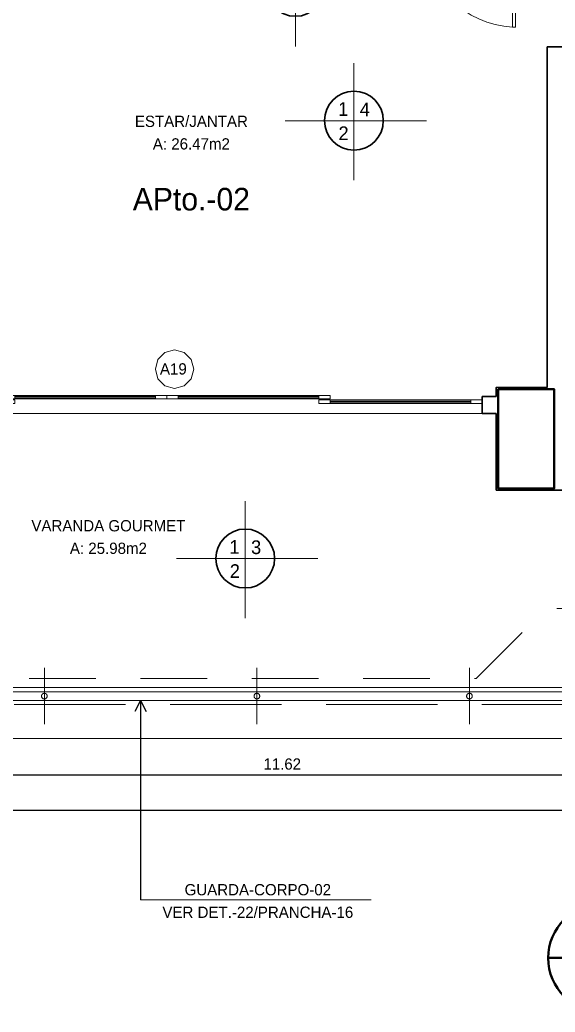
# Model space of a CAD drawing. Header units: metres. Extents: x 2.9 to 62.3, y 8 to 50.1.
# Drawn here: x 35.17 to 39.93, y 29.95 to 38.75 of the extents above; entities that cross this region are included whole.
import ezdxf
from ezdxf.enums import TextEntityAlignment as Align

# ---------------------------------------------------------------- set-up
doc = ezdxf.new("R2010")
doc.units = ezdxf.units.M
doc.header["$MEASUREMENT"] = 0
for name, pattern in [('DGN Style 2', [0.98853, 0.593118, -0.395412]), ('DGN Style 3', [1.383942, 0.98853, -0.395412]), ('DGN Style 4', [1.582636, 0.790824, -0.395412, 0.00098853, -0.395412])]:
    doc.linetypes.add(name, pattern=pattern)
doc.layers.get('Defpoints').update_dxf_attribs({"lineweight": 0})
for name, color, linetype, lineweight in [('00-EDIFICACOES TÉRREO', 7, 'Continuous', 0), ('CORNIJAS_VAR NA PLANTA PTIPO 1', 7, 'Continuous', 0), ('Level 1', 7, 'Continuous', 0), ('Level 11-1', 7, 'Continuous', 0), ('Level 12', 7, 'Continuous', 0), ('Level 14', 7, 'Continuous', 0), ('Level 24-1', 7, 'Continuous', 0), ('Level 3', 7, 'Continuous', 0), ('Level 43', 7, 'Continuous', 0), ('Level 44', 7, 'Continuous', 0), ('Level 50', 7, 'Continuous', 0), ('Level 7', 7, 'Continuous', 0), ('Level 8', 7, 'Continuous', 0)]:
    doc.layers.add(name, color=color, linetype=linetype, lineweight=lineweight)
doc.styles.add('Style-INTL_ENGINEERING', font='INTL_ENGINEERING.shx')
doc.dimstyles.get("Standard").update_dxf_attribs({"dimtxt": 0.18, "dimasz": 0.18, "dimexe": 0.18, "dimexo": 0.0625, "dimgap": 0.09, "dimtad": 0, "dimtih": 1, "dimtoh": 1, "dimdec": 4, "dimzin": 1, "dimdsep": 46, "dimtxsty": 'Standard', "dimcen": 0, "dimadec": 0, "dimazin": 0, "dimtfac": 1, "dimtdec": 4, "dimtofl": 0, "dimtmove": 0, "dimatfit": 3, "dimfxl": 0, "dimtolj": 1, "dimtzin": 1, "dimarcsym": 0})

# ---------------------------------------------------------------- blocks, each defined once
blk = doc.blocks.new('_Oblique')
at = {"color": 0, "linetype": 'ByBlock', "lineweight": -2}
blk.add_line((0.5, 0.5), (-0.5, -0.5), dxfattribs=at)
blk = doc.blocks.new('*D240')
at = {"layer": 'Defpoints', "color": 0, "linetype": 'Continuous', "lineweight": 0}
for p in [(10.37455, 32.90904), (50.62455, 32.90904), (10.37455, 31.74023)]:
    blk.add_point(p, dxfattribs=at)
at = {"layer": 'Level 43', "color": 2, "linetype": 'Continuous', "lineweight": 0}
for p, q in [((10.37455, 32.85954), (10.37455, 31.69073)), ((50.62455, 32.85954), (50.62455, 31.69073))]:
    blk.add_line(p, q, dxfattribs=at)
at = {"layer": 'Level 43', "color": 0, "linetype": 'Continuous', "lineweight": -2}
blk.add_line((50.62455, 31.74023), (10.37455, 31.74023), dxfattribs=at)
at = {"layer": 'Level 43', "color": 0, "linetype": 'Continuous', "lineweight": -2, "xscale": 0.0995, "yscale": 0.0995, "zscale": 0.0995, "rotation": 180}
blk.add_blockref('_Oblique', (10.37455, 31.74023), dxfattribs=at)
at = {"layer": 'Level 43', "color": 0, "linetype": 'Continuous', "lineweight": -2, "xscale": 0.0995, "yscale": 0.0995, "zscale": 0.0995}
blk.add_blockref('_Oblique', (50.62455, 31.74023), dxfattribs=at)
at = {"layer": 'Level 43', "color": 0, "linetype": 'Continuous', "lineweight": 0, "insert": (30.49955, 31.83948), "char_height": 0.0995, "attachment_point": 5, "style": 'Style-INTL_ENGINEERING'}
blk.add_mtext('40.25', dxfattribs=at)
blk = doc.blocks.new('INDESP')
at = {"layer": 'Level 3', "color": 131, "linetype": 'Continuous', "lineweight": 0}
for p, q in [((0.01506, -0.01302), (0.01507, 0.01257)), ((0.00001, 0), (0.03099, 0))]:
    blk.add_line(p, q, dxfattribs=at)
at = {"layer": 'Level 3', "color": 131, "linetype": 'Continuous', "lineweight": 13}
blk.add_line((0.0221, 0), (0.02213, 0.00002), dxfattribs=at)
at = {"layer": 'Level 3', "color": 131, "linetype": 'Continuous', "lineweight": 30}
blk.add_circle((0.01505, 0.00001), 0.00645, dxfattribs=at)
at = {"layer": 'Level 3', "color": 131, "linetype": 'Continuous', "lineweight": 30, "style": 'Style-INTL_ENGINEERING'}
for s, p in [('1', (0.01159, 0.00105)), ('4', (0.01633, 0.00098)), ('2', (0.01167, -0.00425))]:
    blk.add_text(s, height=0.003, rotation=0, dxfattribs=at).set_placement(p)
blk = doc.blocks.new('*D337')
at = {"layer": 'Defpoints', "color": 0, "linetype": 'Continuous', "lineweight": 0}
for p in [(31.6938, 32.8283), (43.3151, 32.3783), (31.6938, 32.0512)]:
    blk.add_point(p, dxfattribs=at)
at = {"layer": 'Level 43', "color": 2, "linetype": 'Continuous', "lineweight": 0}
for p, q in [((31.6938, 32.7788), (31.6938, 32.0017)), ((43.3151, 32.3288), (43.3151, 32.0017))]:
    blk.add_line(p, q, dxfattribs=at)
at = {"layer": 'Level 43', "color": 0, "linetype": 'Continuous', "lineweight": -2}
blk.add_line((43.3151, 32.0512), (31.6938, 32.0512), dxfattribs=at)
at = {"layer": 'Level 43', "color": 0, "linetype": 'Continuous', "lineweight": -2, "xscale": 0.0995, "yscale": 0.0995, "zscale": 0.0995, "rotation": 180}
blk.add_blockref('_Oblique', (31.6938, 32.0512), dxfattribs=at)
at = {"layer": 'Level 43', "color": 0, "linetype": 'Continuous', "lineweight": -2, "xscale": 0.0995, "yscale": 0.0995, "zscale": 0.0995}
blk.add_blockref('_Oblique', (43.3151, 32.0512), dxfattribs=at)
at = {"layer": 'Level 43', "color": 0, "linetype": 'Continuous', "lineweight": 0, "insert": (37.5044, 32.1505), "char_height": 0.0995, "attachment_point": 5, "style": 'Style-INTL_ENGINEERING'}
blk.add_mtext('11.62', dxfattribs=at)
blk = doc.blocks.new('*U420')
at = {"layer": '00-EDIFICACOES TÉRREO', "color": 4, "linetype": 'Continuous', "lineweight": 0, "flags": 128}
blk.add_lwpolyline([(0.00342, 0), (0.00294, 0.00172), (0.00172, 0.00296), (0, 0.00342), (-0.00171, 0.00296), (-0.00296, 0.00172), (-0.00341, 0), (-0.00294, -0.00171), (-0.00172, -0.00295), (-0.00001, -0.00341), (0.00173, -0.00294), (0.00295, -0.00171)], close=True, dxfattribs=at)
at = {"layer": '00-EDIFICACOES TÉRREO', "color": 4, "linetype": 'Continuous', "lineweight": 0, "style": 'Style-INTL_ENGINEERING'}
blk.add_text('A19', height=0.001999, rotation=359.9999, dxfattribs=at).set_placement((-0.00259, -0.00093))
blk = doc.blocks.new('TerminatorOpen')
at = {"color": 0, "linetype": 'ByBlock', "lineweight": -2}
for q in [(-1, 0.5), (-1, 0), (-1, -0.5)]:
    blk.add_line((0, 0), q, dxfattribs=at)
blk = doc.blocks.new('INDESP_6')
at = {"layer": 'Level 3', "color": 131, "linetype": 'Continuous', "lineweight": 0}
for p, q in [((0.01506, -0.01302), (0.01507, 0.01257)), ((0.00001, 0), (0.03099, 0))]:
    blk.add_line(p, q, dxfattribs=at)
at = {"layer": 'Level 3', "color": 131, "linetype": 'Continuous', "lineweight": 13}
blk.add_line((0.0221, 0), (0.02213, 0.00002), dxfattribs=at)
at = {"layer": 'Level 3', "color": 131, "linetype": 'Continuous', "lineweight": 30}
blk.add_circle((0.01505, 0.00001), 0.00645, dxfattribs=at)
at = {"layer": 'Level 3', "color": 131, "linetype": 'Continuous', "lineweight": 30, "style": 'Style-INTL_ENGINEERING'}
for s, p in [('1', (0.01159, 0.00105)), ('3', (0.01633, 0.00098)), ('2', (0.01167, -0.00425))]:
    blk.add_text(s, height=0.003, rotation=0, dxfattribs=at).set_placement(p)
blk = doc.blocks.new('INDESP_4')
at = {"layer": 'Level 3', "color": 131, "linetype": 'Continuous', "lineweight": 0}
for p, q in [((0.01506, -0.01302), (0.01507, 0.01257)), ((0.00001, 0), (0.03099, 0))]:
    blk.add_line(p, q, dxfattribs=at)
at = {"layer": 'Level 3', "color": 131, "linetype": 'Continuous', "lineweight": 13}
blk.add_line((0.0221, 0), (0.02213, 0.00002), dxfattribs=at)
at = {"layer": 'Level 3', "color": 131, "linetype": 'Continuous', "lineweight": 30}
blk.add_circle((0.01505, 0.00001), 0.00645, dxfattribs=at)
at = {"layer": 'Level 3', "color": 131, "linetype": 'Continuous', "lineweight": 30, "style": 'Style-INTL_ENGINEERING'}
for p in [(0.01159, 0.00105), (0.01633, 0.00098), (0.01167, -0.00425)]:
    blk.add_text('2', height=0.003, rotation=0, dxfattribs=at).set_placement(p)
blk = doc.blocks.new('PM320')
at = {"layer": 'Level 14', "color": 7, "linetype": 'Continuous', "lineweight": 13, "flags": 128}
for points in [[(1.35, 0.01), (1.45, 0.01), (1.45, -0.0201), (1.35, -0.02)], [(1.45, 0.01), (2.7, 0.01), (2.7, 0), (1.45, -0.0001)], [(2.7, 0.01), (2.8, 0.01), (2.8, -0.02), (2.7, -0.02)], [(2.9, 0.0099), (2.8, 0.01), (2.8, -0.02), (2.9, -0.0201)], [(4.15, 0.01), (2.9, 0.01), (2.9, -0.0001), (4.15, -0.0001)], [(4.25, 0.01), (4.15, 0.01), (4.15, -0.02), (4.25, -0.02)], [(0.0999, -0.06), (0, -0.06), (-0.0001, -0.03), (0.1, -0.03)], [(0.1, -0.03), (1.35, -0.03), (1.35, -0.04), (0.0999, -0.04)], [(1.35, -0.05), (0.0999, -0.05), (0.0999, -0.06), (1.35, -0.06)], [(1.35, -0.06), (1.45, -0.06), (1.45, -0.03), (1.35, -0.03)], [(1.4505, -0.01), (2.7, -0.01), (2.7, -0.02), (1.4506, -0.02)], [(4.1495, -0.01), (2.9, -0.01), (2.9, -0.0201), (4.1495, -0.02)], [(4.25, -0.06), (4.15, -0.06), (4.15, -0.03), (4.25, -0.03)], [(5.5, -0.0301), (4.25, -0.0301), (4.25, -0.04), (5.5, -0.0401)], [(4.25, -0.05), (5.5, -0.0501), (5.5, -0.0601), (4.25, -0.06)], [(5.5, -0.0601), (5.6, -0.0601), (5.6, -0.0301), (5.5, -0.0301)]]:
    blk.add_lwpolyline(points, close=True, dxfattribs=at)
at = {"layer": 'Level 7', "color": 7, "linetype": 'Continuous', "lineweight": 30}
for p, q in [((0, 0), (0, -0.15)), ((5.6, 0.0001), (5.6, -0.1499))]:
    blk.add_line(p, q, dxfattribs=at)
blk = doc.blocks.new('P80D_2')
at = {"layer": 'Level 14', "color": 7, "linetype": 'Continuous', "lineweight": 13}
for p, q in [((0.035, 0.875), (0.01, 0.875)), ((0.01, 0.875), (0.01, 0.075)), ((0.035, 0.075), (0.035, 0.875)), ((0.01, 0.075), (0.035, 0.075))]:
    blk.add_line(p, q, dxfattribs=at)
blk.add_arc((0, 0.075), 0.8, 0.00011, 87.49262, dxfattribs=at)
at = {"layer": 'Level 7', "color": 7, "linetype": 'Continuous', "lineweight": 30}
for p, q in [((0, 0), (0, 0.15)), ((0.8, 0), (0.8, 0.15))]:
    blk.add_line(p, q, dxfattribs=at)
blk = doc.blocks.new('*U576')
at = {"layer": 'Level 1', "color": 3, "linetype": 'DGN Style 4', "lineweight": 0}
blk.add_line((0, 0.25), (0, -0.25), dxfattribs=at)
at = {"layer": 'Level 50', "color": 190, "linetype": 'DGN Style 2', "lineweight": 0, "extrusion": (0, 0, -1)}
blk.add_circle((0, 0), 0.025, dxfattribs=at)
blk = doc.blocks.new('*U577')
at = {"layer": 'Level 1', "color": 3, "linetype": 'DGN Style 4', "lineweight": 0}
blk.add_line((0, 0.25), (0, -0.25), dxfattribs=at)
at = {"layer": 'Level 50', "color": 190, "linetype": 'DGN Style 2', "lineweight": 0, "extrusion": (0, 0, -1)}
blk.add_circle((0, 0), 0.025, dxfattribs=at)
blk = doc.blocks.new('*U578')
at = {"layer": 'Level 1', "color": 3, "linetype": 'DGN Style 4', "lineweight": 0}
blk.add_line((0, 0.25), (0, -0.25), dxfattribs=at)
at = {"layer": 'Level 50', "color": 190, "linetype": 'DGN Style 2', "lineweight": 0, "extrusion": (0, 0, -1)}
blk.add_circle((0, 0), 0.025, dxfattribs=at)
blk = doc.blocks.new('*U556')
at = {"layer": 'Level 50', "color": 190, "linetype": 'Continuous', "lineweight": 13, "flags": 128}
for points in [[(-12.4778, -4.7921), (-12.4778, -5.6054), (12.4776, -5.6054), (12.4772, -4.7921)], [(1.1564, -5.5304), (12.4025, -5.5304), (12.4022, -4.7921)]]:
    blk.add_lwpolyline(points, dxfattribs=at)
at = {"layer": 'Level 7', "color": 7, "linetype": 'Continuous', "lineweight": 13, "flags": 128}
for points in [[(-12.8153, -4.7921), (-12.8153, -5.9429), (12.8153, -5.9429), (12.8147, -4.7918)], [(1.1939, -5.4929), (12.365, -5.4929), (12.3647, -4.7921)]]:
    blk.add_lwpolyline(points, dxfattribs=at)
at = {"layer": 'Level 8', "color": 7, "linetype": 'DGN Style 3', "lineweight": 0, "flags": 128}
blk.add_lwpolyline([(-12.5153, -4.7921), (-12.5153, -5.6429), (12.5151, -5.6429), (12.5147, -4.792)], dxfattribs=at)
at = {"layer": 'Level 50', "color": 190, "linetype": 'DGN Style 2', "lineweight": 0, "extrusion": (0, 0, -1)}
for name, p in [('*U576', (-4.8925, -5.5679)), ('*U577', (-6.7793, -5.5679)), ('*U578', (-8.6661, -5.5679))]:
    blk.add_blockref(name, p, dxfattribs=at)
blk = doc.blocks.new('*U605')
at = {"layer": 'Level 11-1', "color": 2, "linetype": 'Continuous', "lineweight": 40}
blk.add_line((-0.08778, -0.00076), (0.0878, -0.00076), dxfattribs=at)
at = {"layer": 'Level 11-1', "color": 2, "linetype": 'Continuous', "lineweight": 0}
blk.add_line((-0.0554, -0.00443), (0.07782, -0.00442), dxfattribs=at)
at = {"layer": 'Level 11-1', "color": 2, "linetype": 'Continuous', "lineweight": 40}
blk.add_circle((-0.07819, -0.00077), 0.0096, dxfattribs=at)
at = {"layer": 'Level 11-1', "color": 2, "linetype": 'Continuous', "lineweight": 40, "style": 'Style-INTL_ENGINEERING'}
blk.add_text('PLANTA BAIXA 1o. PAVIMENTO', height=0.0059999, rotation=0.0007, dxfattribs=at).set_placement((-0.06465, 0.00138))
at = {"layer": 'Level 11-1', "color": 2, "linetype": 'Continuous', "lineweight": 13, "style": 'Style-INTL_ENGINEERING'}
blk.add_text('1:50', height=0.002, rotation=0.0007, dxfattribs=at).set_placement((0.07978, -0.00444), align=Align.MIDDLE_LEFT)
at = {"layer": 'Level 11-1', "color": 2, "linetype": 'Continuous', "lineweight": 0, "style": 'Style-INTL_ENGINEERING'}
blk.add_text('ESCALA', height=0.002, rotation=0.0007, dxfattribs=at).set_placement((-0.05558, -0.00478), align=Align.MIDDLE_RIGHT)
at = {"layer": 'Level 11-1', "color": 2, "linetype": 'Continuous', "lineweight": 40, "insert": (-0.07801, -0.00121), "char_height": 0.006, "attachment_point": 8, "rotation": 0.0007, "line_spacing_factor": 0.6, "style": 'Style-INTL_ENGINEERING'}
blk.add_mtext('2\\P', dxfattribs=at)
at = {"layer": 'Level 11-1', "color": 2, "linetype": 'Continuous', "lineweight": 13, "insert": (-0.07778, -0.00764), "char_height": 0.002, "attachment_point": 8, "rotation": 0.0007, "line_spacing_factor": 0.6, "style": 'Style-INTL_ENGINEERING'}
blk.add_mtext('05\\P', dxfattribs=at)

msp = doc.modelspace()

# ---------------------------------------------------------------- linework, layer by layer
at = {"layer": 'CORNIJAS_VAR NA PLANTA PTIPO 1', "color": 7, "linetype": 'Continuous', "lineweight": 30}
for p, q in [((42.1345, 38.509), (39.8546, 38.509)), ((39.8546, 35.4896), (39.8546, 38.509)), ((39.2796, 35.4088), (39.4046, 35.4088)), ((39.2796, 35.259), (39.4046, 35.259)), ((40.6345, 34.579), (39.4045, 34.579))]:
    msp.add_line(p, q, dxfattribs=at)
at = {"layer": 'CORNIJAS_VAR NA PLANTA PTIPO 1', "color": 7, "linetype": 'Continuous', "lineweight": 0}
msp.add_line((39.2796, 35.259), (33.6796, 35.259), dxfattribs=at)
at = {"layer": 'CORNIJAS_VAR NA PLANTA PTIPO 1', "color": 7, "linetype": 'Continuous', "lineweight": 30, "flags": 128}
for points in [[(39.8546, 35.4896), (39.4045, 35.4896), (39.4045, 35.4088)], [(39.4045, 35.259), (39.4045, 34.579)]]:
    msp.add_lwpolyline(points, dxfattribs=at)
at = {"layer": 'Level 12', "color": 2, "linetype": 'Continuous', "lineweight": 13}
msp.add_line((38.2944, 30.9469), (36.2464, 30.9469), dxfattribs=at)
at = {"layer": 'Level 24-1', "color": 7, "linetype": 'DGN Style 2', "lineweight": 0, "flags": 128}
msp.add_lwpolyline([(33.7253, 41.9391), (38.0346, 41.939), (38.0346, 42.689), (46.8646, 42.689), (46.8646, 41.289), (50.6245, 41.289), (50.6245, 34.579), (49.9246, 34.579), (49.9246, 34.079), (49.3745, 33.529), (39.8467, 33.529), (39.2267, 32.909), (31.9114, 32.909), (31.6938, 33.1263), (29.3053, 33.1263), (29.0877, 32.909), (21.7724, 32.909), (21.1524, 33.529), (11.6245, 33.529), (11.0746, 34.079), (11.0746, 34.579), (10.3745, 34.579), (10.3745, 41.289), (14.1346, 41.289), (14.1346, 42.689), (22.9645, 42.689), (22.9645, 41.939), (27.2738, 41.939), (27.2738, 46.7246), (33.7241, 46.7246), (33.7253, 41.9391)], dxfattribs=at)
at = {"layer": 'Level 44', "color": 1, "linetype": 'Continuous', "lineweight": 40, "flags": 128}
msp.add_lwpolyline([(39.4195, 35.4746), (39.9195, 35.4746), (39.9195, 34.5946), (39.4195, 34.5946)], close=True, dxfattribs=at)

# ---------------------------------------------------------------- block references
at = {"layer": '00-EDIFICACOES TÉRREO', "color": 4, "linetype": 'Continuous', "lineweight": 0, "xscale": 50.00000000487893, "yscale": 50.00000000487893, "zscale": 50.00000000487893, "rotation": 0.0008004141529982}
msp.add_blockref('*U420', (36.5482, 35.6512), dxfattribs=at)
at = {"layer": 'CORNIJAS_VAR NA PLANTA PTIPO 1', "color": 7, "linetype": 'Continuous', "lineweight": 13}
msp.add_blockref('*U556', (30.4998, 38.3211), dxfattribs=at)
at = {"layer": 'Level 11-1', "color": 2, "linetype": 'Continuous', "lineweight": 40, "xscale": 50, "yscale": 50, "zscale": 50}
msp.add_blockref('*U605', (44.2541, 30.4698), dxfattribs=at)
at = {"layer": 'Level 3', "color": 131, "linetype": 'Continuous', "lineweight": 30, "xscale": 40.50002794240174, "yscale": 40.50002794240174, "zscale": 40.50002794240174, "rotation": 0.0006587766262007}
for name, p in [('INDESP_4', (37.0118, 39.0417)), ('INDESP', (37.5307, 37.8551)), ('INDESP_6', (36.5657, 33.9727))]:
    msp.add_blockref(name, p, dxfattribs=at)
at = {"layer": 'Level 7', "color": 7, "linetype": 'Continuous', "lineweight": 30, "xscale": 1.000000000010841, "yscale": 1.000000000010841, "rotation": 179.9997331952823}
msp.add_blockref('P80D_2', (39.5846, 39.559), dxfattribs=at)
at = {"layer": 'Level 7', "color": 7, "linetype": 'Continuous', "lineweight": 13, "xscale": 0.9999953434767954, "yscale": -0.9999953434767954, "rotation": 179.9991995821197}
msp.add_blockref('PM320', (39.2795, 35.4089), dxfattribs=at)

# ---------------------------------------------------------------- texts
at = {"layer": 'Defpoints', "color": 2, "linetype": 'Continuous', "lineweight": 30, "insert": (36.6975, 37.1581), "char_height": 0.2, "attachment_point": 5, "line_spacing_factor": 1.200006, "style": 'Style-INTL_ENGINEERING'}
msp.add_mtext('APto.-02\\P', dxfattribs=at)
at = {"layer": 'Level 12', "color": 2, "linetype": 'Continuous', "lineweight": 13, "char_height": 0.099999, "attachment_point": 5, "line_spacing_factor": 1.200006, "style": 'Style-INTL_ENGINEERING'}
for s, insert in [('ESTAR/JANTAR\\PA: 26.47m2\\P', (36.6975, 37.7488)), ('VARANDA GOURMET\\PA: 25.98m2\\P', (35.961, 34.1632)), ('GUARDA-CORPO-02\\PVER DET.-22/PRANCHA-16\\P', (37.2875, 30.9361))]:
    msp.add_mtext(s, dxfattribs=dict(at, insert=insert))

# ---------------------------------------------------------------- dimensions: what is measured, and where the dimension line sits
at = {"layer": 'Level 43', "color": 2, "linetype": 'Continuous', "lineweight": 0}
for base, p1, p2, picture, middle in [((10.3745, 31.7402), (50.6245, 32.909), (10.3745, 32.909), '*D240', (30.4996, 31.8395)), ((31.6938, 32.0512), (43.3151, 32.3783), (31.6938, 32.8283), '*D337', (37.5044, 32.1505))]:
    dim = msp.add_linear_dim(base=base, p1=p1, p2=p2, angle=180, dimstyle='Standard', override={"dimtxt": 0.0995, "dimasz": 0.0995, "dimexe": 0.0495, "dimexo": 0.0495, "dimgap": 0.0495, "dimtad": 1, "dimtih": 0, "dimtoh": 0, "dimdec": 2, "dimzin": 3, "dimtxsty": 'Style-INTL_ENGINEERING', "dimblk": 'Oblique', "dimclre": 2, "dimtdec": 2, "dimatfit": 1, "dimtolj": 0, "dimtzin": 3, "dimlwe": 0}, dxfattribs=at)
    dim.commit()
    dim.dimension.update_dxf_attribs({"geometry": picture, "text_midpoint": middle})

# ---------------------------------------------------------------- leaders
at = {"layer": 'Level 12', "color": 2, "linetype": 'Continuous', "lineweight": 13}
msp.add_leader([(36.2464, 32.7158), (36.2464, 30.9469)], dimstyle='Standard', override={"dimtxt": 0.0995, "dimasz": 0.0995, "dimgap": 0, "dimtad": 1, "dimtxsty": 'Style-INTL_ENGINEERING', "dimldrblk": 'TerminatorOpen'}, dxfattribs=at)

doc.saveas('drawing.dxf')
